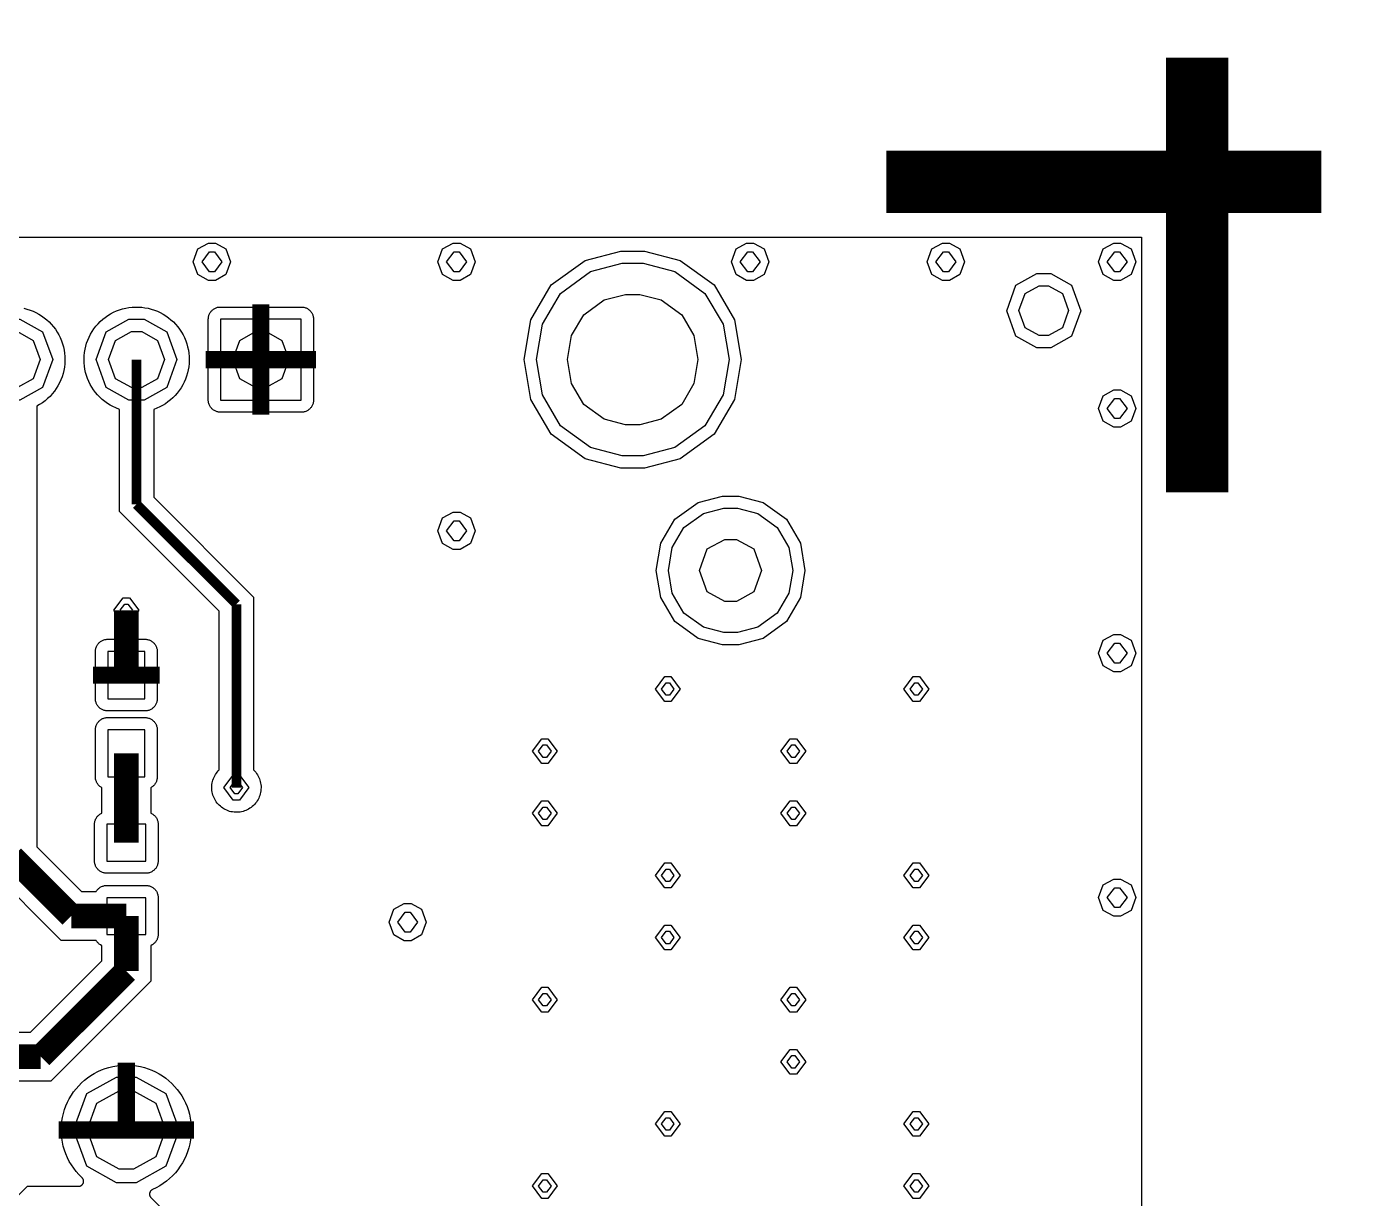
# Model space of a CAD drawing. Extents: x -0.15 to 4.85, y -1.33 to 3.4.
# Drawn here: x 3.788 to 4.855, y 1.923 to 2.867 of the extents above; entities that cross this region are included whole.
import ezdxf

# ---------------------------------------------------------------- set-up
doc = ezdxf.new("R2010")
doc.units = 0
doc.layers.get('0').update_dxf_attribs({"linetype": 'CONTINUOUS'})

msp = doc.modelspace()

# ---------------------------------------------------------------- linework, layer by layer
at = {"color": 0}
for points, const_width in [([(4.72972, 2.84151), (4.72972, 2.49151)], 0.05), ([(4.82971, 2.74151), (4.47972, 2.74151)], 0.05), ([(3.97636, 2.55407), (3.97636, 2.5984), (3.97636, 2.64278)], 0.013779), ([(3.93203, 2.5984), (3.97636, 2.5984), (4.02074, 2.5984)], 0.013779), ([(3.87636, 2.48192), (3.87636, 2.5984)], 0.007874), ([(3.95672, 2.40157), (3.87636, 2.48192)], 0.007874), ([(3.86813, 2.34449), (3.86813, 2.39663)], 0.019685), ([(3.95672, 2.25394), (3.95672, 2.40157)], 0.007874), ([(3.84126, 2.34449), (3.86813, 2.34449), (3.89497, 2.34449)], 0.013779), ([(3.86813, 2.20967), (3.86813, 2.2815)], 0.019685), ([(3.77637, 2.19801), (3.82379, 2.15058)], 0.019685), ([(3.82379, 2.15058), (3.86813, 2.15058)], 0.019685), ([(3.86813, 2.15058), (3.86813, 2.10632)], 0.019685), ([(3.86813, 2.10632), (3.79922, 2.03742)], 0.019685), ([(3.79922, 2.03742), (3.52031, 2.03742)], 0.019685), ([(3.86813, 1.97833), (3.86813, 2.03269)], 0.013779), ([(3.81376, 1.97833), (3.86813, 1.97833), (3.92249, 1.97833)], 0.013779)]:
    msp.add_lwpolyline(points, dxfattribs=dict(at, const_width=const_width))
for points in [[(1.81903, 2.69688), (4.68501, 2.69688), (4.68501, 0.019677), (0.019705, 0.019677)], [(3.78565, 2.63974), (3.78815, 2.63908), (3.79065, 2.63828), (3.79308, 2.63735), (3.79542, 2.63626), (3.79769, 2.63501), (3.79993, 2.63367), (3.80204, 2.63214), (3.80404, 2.63051), (3.80594, 2.62872), (3.80774, 2.62687), (3.80942, 2.62487), (3.81099, 2.62281), (3.81246, 2.62064), (3.81371, 2.61836), (3.8149, 2.61608), (3.81588, 2.61364), (3.81674, 2.61121), (3.81744, 2.60871), (3.81799, 2.60615), (3.81843, 2.60361), (3.81864, 2.601), (3.81875, 2.5984), (3.81858, 2.59499), (3.81826, 2.59232), (3.81783, 2.58972), (3.81718, 2.58711), (3.81642, 2.58457), (3.81544, 2.58212), (3.81436, 2.57968), (3.81311, 2.57735), (3.81169, 2.57507), (3.81018, 2.5729), (3.8085, 2.57083), (3.80671, 2.56883), (3.80475, 2.56699), (3.80275, 2.56531), (3.80057, 2.56368), (3.79835, 2.56221), (3.79607, 2.5609), (3.79607, 2.20619), (3.83199, 2.17028), (3.84382, 2.17028), (3.84419, 2.17083), (3.84451, 2.17132), (3.8449, 2.17181), (3.84533, 2.17224), (3.84576, 2.17267), (3.84621, 2.17306), (3.84669, 2.17343), (3.84718, 2.17375), (3.84772, 2.17403), (3.84826, 2.17431), (3.84881, 2.17451), (3.8494, 2.17474), (3.84994, 2.17489), (3.85054, 2.17506), (3.85114, 2.17511), (3.85174, 2.17517), (3.85239, 2.17522), (3.88386, 2.17522), (3.88483, 2.17517), (3.88543, 2.17506), (3.88603, 2.17494), (3.88663, 2.17485), (3.88717, 2.17462), (3.88776, 2.1744), (3.88831, 2.17414), (3.88885, 2.17386), (3.88933, 2.17354), (3.88982, 2.17321), (3.89031, 2.17283), (3.89075, 2.1724), (3.89118, 2.17197), (3.89156, 2.17153), (3.89194, 2.17104), (3.89226, 2.1705), (3.89254, 2.17001), (3.89281, 2.16947), (3.89303, 2.16887), (3.89324, 2.16833), (3.8934, 2.16774), (3.89357, 2.16714), (3.89363, 2.16654), (3.89368, 2.16594), (3.89372, 2.16535), (3.89372, 2.13583), (3.89368, 2.13518), (3.89363, 2.13458), (3.89351, 2.13399), (3.8934, 2.13339), (3.89324, 2.13285), (3.89303, 2.13225), (3.89281, 2.13171), (3.89254, 2.13117), (3.89221, 2.13062), (3.89189, 2.13014), (3.89156, 2.12965), (3.89113, 2.12921), (3.89075, 2.12878), (3.89025, 2.12835), (3.88982, 2.12797), (3.88933, 2.12764), (3.88879, 2.12732), (3.88782, 2.12672), (3.88782, 2.09813), (3.80736, 2.01772), (3.73433, 2.01772)], [(3.51781, 2.05711), (3.79108, 2.05711), (3.84843, 2.11446), (3.84843, 2.12672), (3.8474, 2.12732), (3.84685, 2.12769), (3.84631, 2.12807), (3.84582, 2.12846), (3.84539, 2.12889), (3.84496, 2.12938), (3.84451, 2.12986), (3.84414, 2.13035), (3.84382, 2.1309), (3.81565, 2.1309), (3.75668, 2.18988)], [(3.75907, 1.90357), (3.78858, 1.93308), (3.82971, 1.93308), (3.82999, 1.93308), (3.83019, 1.93308), (3.83047, 1.93314), (3.83068, 1.93319), (3.83096, 1.93325), (3.83118, 1.93336), (3.83139, 1.93347), (3.83167, 1.93357), (3.83187, 1.93368), (3.83204, 1.93385), (3.83226, 1.93401), (3.83247, 1.93417), (3.83264, 1.93433), (3.83281, 1.93456), (3.83296, 1.93472), (3.83307, 1.93493), (3.83324, 1.93515), (3.83335, 1.93536), (3.83346, 1.93564), (3.83351, 1.93586), (3.83356, 1.93613), (3.83361, 1.93635), (3.83367, 1.93661), (3.83372, 1.93683), (3.83372, 1.9371), (3.83372, 1.93737), (3.83367, 1.9376), (3.83361, 1.93786), (3.83356, 1.93808), (3.83351, 1.93835), (3.8334, 1.93857), (3.83335, 1.93878), (3.83318, 1.93906), (3.83307, 1.93928), (3.83292, 1.93943), (3.83281, 1.93965), (3.83258, 1.93988), (3.83242, 1.94003), (3.82999, 1.94247), (3.82781, 1.94497), (3.82581, 1.94757), (3.8239, 1.95029), (3.82222, 1.95311), (3.82076, 1.95604), (3.81946, 1.95907), (3.81832, 1.96217), (3.81739, 1.96532), (3.81669, 1.96851), (3.81619, 1.97176), (3.81588, 1.97508), (3.81576, 1.97833), (3.81593, 1.98218), (3.81625, 1.98539), (3.81674, 1.98854), (3.8175, 1.99168), (3.81843, 1.99478), (3.81951, 1.99776), (3.82081, 2.00074), (3.82222, 2.00357), (3.8239, 2.00633), (3.82569, 2.00899), (3.82765, 2.01154), (3.82976, 2.01399), (3.83199, 2.01626), (3.83443, 2.01843), (3.83693, 2.02037), (3.83958, 2.02222), (3.84229, 2.0239), (3.84517, 2.02537), (3.8481, 2.02674), (3.85108, 2.02788), (3.85413, 2.02879), (3.85726, 2.02956), (3.86042, 2.03015), (3.86361, 2.03053), (3.86682, 2.03069), (3.87001, 2.03064), (3.87322, 2.03042), (3.87642, 2.03004), (3.87957, 2.02944), (3.88271, 2.02863), (3.88575, 2.02765), (3.88874, 2.02646), (3.89167, 2.0251), (3.89449, 2.02358), (3.89719, 2.0219), (3.89981, 2.02), (3.90231, 2.018), (3.90469, 2.01582), (3.90692, 2.01349), (3.90897, 2.01106), (3.91093, 2.0085), (3.91267, 2.00579), (3.91429, 2.00301), (3.91569, 2.00014), (3.91694, 1.99717), (3.91803, 1.99418), (3.9189, 1.99108), (3.91956, 1.98794), (3.92004, 1.98474), (3.92036, 1.98154), (3.92047, 1.97833), (3.92026, 1.97367), (3.91987, 1.97042), (3.91922, 1.96721), (3.91847, 1.96401), (3.91743, 1.96086), (3.91625, 1.95778), (3.91489, 1.95479), (3.91332, 1.95192), (3.91153, 1.94915), (3.90963, 1.94643), (3.90757, 1.94389), (3.90528, 1.9415), (3.9029, 1.93922), (3.9004, 1.9371), (3.89775, 1.93521), (3.89497, 1.93342), (3.89204, 1.93179), (3.88917, 1.93043), (3.88879, 1.93021), (3.88857, 1.9301), (3.88836, 1.92994), (3.88819, 1.92978), (3.88797, 1.92961), (3.88782, 1.92946), (3.88765, 1.92929), (3.88749, 1.92907), (3.88737, 1.92886), (3.88728, 1.92869), (3.88717, 1.92842), (3.88706, 1.92821), (3.88694, 1.92799), (3.88689, 1.92778), (3.88683, 1.9275), (3.88678, 1.92728), (3.88678, 1.92701), (3.88674, 1.92679), (3.88674, 1.92653), (3.88678, 1.92631), (3.88678, 1.92604), (3.88683, 1.92582), (3.88694, 1.92554), (3.887, 1.92533), (3.88711, 1.92511), (3.88722, 1.92489), (3.88733, 1.92468), (3.88743, 1.92446), (3.8876, 1.92425), (3.88776, 1.92408), (3.88792, 1.92392), (3.97224, 1.83956)]]:
    msp.add_lwpolyline(points, dxfattribs=at)
for points in [[(3.93703, 2.69215), (3.93979, 2.69215), (3.94825, 2.68749), (3.952, 2.67718), (3.94825, 2.66686), (3.93979, 2.66215), (3.93703, 2.66215), (3.93421, 2.66215), (3.92574, 2.66686), (3.922, 2.67718), (3.92574, 2.68749), (3.93421, 2.69215), (3.93703, 2.69215)], [(4.13386, 2.69215), (4.13663, 2.69215), (4.14508, 2.68749), (4.14883, 2.67718), (4.14508, 2.66686), (4.13663, 2.66215), (4.13386, 2.66215), (4.13103, 2.66215), (4.12257, 2.66686), (4.11882, 2.67718), (4.12257, 2.68749), (4.13103, 2.69215), (4.13386, 2.69215)], [(4.37007, 2.69215), (4.37285, 2.69215), (4.38131, 2.68749), (4.38504, 2.67718), (4.38131, 2.66686), (4.37285, 2.66215), (4.37007, 2.66215), (4.36725, 2.66215), (4.35879, 2.66686), (4.35504, 2.67718), (4.35879, 2.68749), (4.36725, 2.69215), (4.37007, 2.69215)], [(4.52757, 2.69215), (4.53033, 2.69215), (4.53881, 2.68749), (4.54254, 2.67718), (4.53881, 2.66686), (4.53033, 2.66215), (4.52757, 2.66215), (4.52475, 2.66215), (4.51629, 2.66686), (4.51254, 2.67718), (4.51629, 2.68749), (4.52475, 2.69215), (4.52757, 2.69215)], [(4.66538, 2.69215), (4.66814, 2.69215), (4.67661, 2.68749), (4.68035, 2.67718), (4.67661, 2.66686), (4.66814, 2.66215), (4.66538, 2.66215), (4.66256, 2.66215), (4.6541, 2.66686), (4.65035, 2.67718), (4.6541, 2.68749), (4.66256, 2.69215), (4.66538, 2.69215)], [(4.27557, 2.68581), (4.28511, 2.68581), (4.31376, 2.67832), (4.34104, 2.65851), (4.35743, 2.63051), (4.36292, 2.59846), (4.35743, 2.56639), (4.34104, 2.53839), (4.31376, 2.5186), (4.28511, 2.51106), (4.27557, 2.51106), (4.26596, 2.51106), (4.23732, 2.5186), (4.21003, 2.53839), (4.19369, 2.56639), (4.18822, 2.59846), (4.19369, 2.63051), (4.21003, 2.65851), (4.23732, 2.67832), (4.26596, 2.68581), (4.27557, 2.68581)], [(4.27557, 2.67593), (4.28403, 2.67593), (4.30947, 2.66931), (4.33367, 2.65174), (4.34821, 2.62693), (4.35304, 2.59846), (4.34821, 2.56997), (4.33367, 2.54518), (4.30947, 2.5276), (4.28403, 2.52093), (4.27557, 2.52093), (4.26704, 2.52093), (4.24165, 2.5276), (4.21746, 2.54518), (4.20292, 2.56997), (4.1981, 2.59846), (4.20292, 2.62693), (4.21746, 2.65174), (4.24165, 2.66931), (4.26704, 2.67593), (4.27557, 2.67593)], [(4.60629, 2.66763), (4.61187, 2.66763), (4.62865, 2.65835), (4.63614, 2.63779), (4.62865, 2.61728), (4.61187, 2.60794), (4.60629, 2.60794), (4.60065, 2.60794), (4.58389, 2.61728), (4.57646, 2.63779), (4.58389, 2.65835), (4.60065, 2.66763), (4.60629, 2.66763)], [(4.60629, 2.65781), (4.61004, 2.65781), (4.62126, 2.65157), (4.62632, 2.63785), (4.62126, 2.62411), (4.61004, 2.61782), (4.60629, 2.61782), (4.6025, 2.61782), (4.59126, 2.62411), (4.58628, 2.63785), (4.59126, 2.65157), (4.6025, 2.65781), (4.60629, 2.65781)], [(3.83406, 2.5984), (3.83415, 2.60154), (3.83443, 2.60415), (3.83486, 2.60669), (3.8354, 2.60919), (3.83617, 2.61169), (3.83703, 2.61412), (3.83813, 2.61651), (3.83926, 2.61885), (3.84061, 2.62107), (3.84208, 2.62325), (3.84365, 2.62531), (3.84533, 2.62726), (3.84718, 2.62911), (3.84914, 2.63085), (3.85114, 2.63242), (3.85331, 2.63393), (3.85549, 2.63529), (3.85782, 2.63649), (3.86014, 2.63757), (3.86258, 2.63849), (3.86508, 2.63925), (3.86764, 2.63985), (3.87018, 2.64033), (3.87274, 2.64061), (3.87533, 2.64076), (3.87794, 2.64076), (3.88054, 2.64056), (3.8831, 2.64022), (3.88564, 2.63974), (3.88819, 2.63908), (3.89064, 2.63828), (3.89308, 2.63735), (3.89542, 2.63626), (3.89769, 2.63501), (3.89992, 2.63367), (3.90203, 2.63214), (3.90404, 2.63051), (3.90593, 2.62872), (3.90778, 2.62687), (3.90946, 2.62487), (3.91099, 2.62281), (3.91244, 2.62064), (3.91375, 2.61836), (3.91489, 2.61608), (3.91586, 2.61364), (3.91674, 2.61121), (3.91743, 2.60871), (3.91803, 2.60615), (3.91842, 2.60361), (3.91862, 2.601), (3.91874, 2.5984), (3.91862, 2.59531), (3.91836, 2.59271), (3.91793, 2.59015), (3.91733, 2.58765), (3.91657, 2.58517), (3.91569, 2.58272), (3.91467, 2.58033), (3.91347, 2.578), (3.91218, 2.57578), (3.91071, 2.57361), (3.90914, 2.57154), (3.9074, 2.56958), (3.90556, 2.56775), (3.90365, 2.56601), (3.9016, 2.56443), (3.89949, 2.56292), (3.89725, 2.56156), (3.89497, 2.56036), (3.89258, 2.55928), (3.89015, 2.55836), (3.89015, 2.48761), (3.9705, 2.40726), (3.9705, 2.26821), (3.97142, 2.26729), (3.97218, 2.26632), (3.97294, 2.26539), (3.97358, 2.26436), (3.97418, 2.26328), (3.97472, 2.26219), (3.97522, 2.26111), (3.9756, 2.25992), (3.97592, 2.25878), (3.97619, 2.25758), (3.97642, 2.25639), (3.97651, 2.25514), (3.97651, 2.25394), (3.97646, 2.25247), (3.97636, 2.25128), (3.97614, 2.2501), (3.97588, 2.2489), (3.97554, 2.24771), (3.97511, 2.24657), (3.97463, 2.24543), (3.97408, 2.24433), (3.97349, 2.24331), (3.97278, 2.24233), (3.97201, 2.24136), (3.97125, 2.24043), (3.97039, 2.23957), (3.96947, 2.23875), (3.96854, 2.23799), (3.96751, 2.23729), (3.96649, 2.23669), (3.9654, 2.2361), (3.96431, 2.23561), (3.96317, 2.23517), (3.96199, 2.23479), (3.96079, 2.23451), (3.9596, 2.23431), (3.9584, 2.23414), (3.95721, 2.23408), (3.95596, 2.23408), (3.95476, 2.23419), (3.95351, 2.23436), (3.95232, 2.23457), (3.95118, 2.23485), (3.94999, 2.23522), (3.94885, 2.23571), (3.94776, 2.23621), (3.94668, 2.23681), (3.94565, 2.23744), (3.94467, 2.23815), (3.94375, 2.23892), (3.94283, 2.23972), (3.94196, 2.2406), (3.94119, 2.24151), (3.94044, 2.2425), (3.93979, 2.24353), (3.93919, 2.24456), (3.93865, 2.24569), (3.93817, 2.24678), (3.93778, 2.24792), (3.93746, 2.24911), (3.93718, 2.25031), (3.93697, 2.2515), (3.93686, 2.25269), (3.93686, 2.25394), (3.93692, 2.25531), (3.93703, 2.25649), (3.93718, 2.25768), (3.93746, 2.25888), (3.93778, 2.26001), (3.93822, 2.26121), (3.93871, 2.26229), (3.93925, 2.26339), (3.93985, 2.26447), (3.94056, 2.26544), (3.94125, 2.26642), (3.94207, 2.26735), (3.94289, 2.26821), (3.94289, 2.39588), (3.86258, 2.47617), (3.86258, 2.55836), (3.85971, 2.5595), (3.85732, 2.56058), (3.85504, 2.56183), (3.85288, 2.56319), (3.85076, 2.56471), (3.84869, 2.56633), (3.84681, 2.56813), (3.84501, 2.56997), (3.84333, 2.57197), (3.84175, 2.57404), (3.84035, 2.57621), (3.83904, 2.57849), (3.8379, 2.58076), (3.83688, 2.58321), (3.836, 2.58565), (3.83529, 2.58814), (3.83475, 2.59069), (3.83432, 2.59325), (3.8341, 2.59585), (3.83406, 2.5984)], [(3.93404, 2.63094), (3.9341, 2.63187), (3.93415, 2.63247), (3.93425, 2.63307), (3.93442, 2.63367), (3.93458, 2.63426), (3.93479, 2.63481), (3.93507, 2.63535), (3.93535, 2.63589), (3.93567, 2.63638), (3.93604, 2.63686), (3.93643, 2.63735), (3.93681, 2.63779), (3.93724, 2.63822), (3.93772, 2.6386), (3.93822, 2.63899), (3.93871, 2.63931), (3.93925, 2.63962), (3.93979, 2.6399), (3.94033, 2.64013), (3.94093, 2.64033), (3.94147, 2.6405), (3.94207, 2.64061), (3.94267, 2.64072), (3.94326, 2.64076), (3.94386, 2.64076), (4.00886, 2.64076), (4.00983, 2.64072), (4.01043, 2.64067), (4.01103, 2.64056), (4.01163, 2.64039), (4.01222, 2.64017), (4.01276, 2.63996), (4.01331, 2.63974), (4.01385, 2.63942), (4.01433, 2.63908), (4.01482, 2.63876), (4.01531, 2.63839), (4.01575, 2.63794), (4.01618, 2.63751), (4.01656, 2.63708), (4.01694, 2.6366), (4.01726, 2.63611), (4.01758, 2.63556), (4.01786, 2.63501), (4.01808, 2.63447), (4.01829, 2.63388), (4.01846, 2.63333), (4.01857, 2.63274), (4.01868, 2.63214), (4.01872, 2.63154), (4.01872, 2.63094), (4.01872, 2.5659), (4.01868, 2.56497), (4.01863, 2.56437), (4.01851, 2.56378), (4.01835, 2.56319), (4.01812, 2.5626), (4.01792, 2.56204), (4.01769, 2.5615), (4.01738, 2.56096), (4.01704, 2.56047), (4.01672, 2.55999), (4.01635, 2.5595), (4.0159, 2.55907), (4.01547, 2.55862), (4.01504, 2.55825), (4.01456, 2.55788), (4.01407, 2.55754), (4.01351, 2.55722), (4.01297, 2.55694), (4.01243, 2.55674), (4.01183, 2.55651), (4.01129, 2.55635), (4.01069, 2.55625), (4.0101, 2.55614), (4.0095, 2.55608), (4.00886, 2.55608), (3.94386, 2.55608), (3.94293, 2.55614), (3.94233, 2.55619), (3.94174, 2.55629), (3.94115, 2.55646), (3.94056, 2.55668), (3.94, 2.55689), (3.93946, 2.55711), (3.93892, 2.55743), (3.93837, 2.55771), (3.93789, 2.55808), (3.93746, 2.55847), (3.93703, 2.55885), (3.93658, 2.55933), (3.93621, 2.55976), (3.93583, 2.56026), (3.9355, 2.56075), (3.93518, 2.56129), (3.9349, 2.56183), (3.93469, 2.56237), (3.93447, 2.56297), (3.93431, 2.56351), (3.93421, 2.56411), (3.9341, 2.56471), (3.93404, 2.56531), (3.93404, 2.5659), (3.93404, 2.63094)], [(3.77637, 2.63094), (3.78246, 2.63094), (3.80074, 2.62081), (3.80888, 2.59846), (3.80074, 2.5761), (3.78246, 2.5659), (3.77637, 2.5659), (3.77025, 2.5659), (3.75196, 2.5761), (3.74382, 2.59846), (3.75196, 2.62081), (3.77025, 2.63094), (3.77637, 2.63094)], [(3.87636, 2.63094), (3.88244, 2.63094), (3.90072, 2.62081), (3.90886, 2.59846), (3.90072, 2.5761), (3.88244, 2.5659), (3.87636, 2.5659), (3.87024, 2.5659), (3.85196, 2.5761), (3.84382, 2.59846), (3.85196, 2.62081), (3.87024, 2.63094), (3.87636, 2.63094)], [(4.00886, 2.63094), (3.94386, 2.63094), (3.94386, 2.5659), (4.00886, 2.5659), (4.00886, 2.63094)], [(4.66538, 2.57404), (4.66814, 2.57404), (4.67661, 2.56937), (4.68035, 2.55907), (4.67661, 2.54875), (4.66814, 2.54404), (4.66538, 2.54404), (4.66256, 2.54404), (4.6541, 2.54875), (4.65035, 2.55907), (4.6541, 2.56937), (4.66256, 2.57404), (4.66538, 2.57404)], [(4.35435, 2.48864), (4.36085, 2.48864), (4.38049, 2.48354), (4.39921, 2.46999), (4.41044, 2.45078), (4.41418, 2.42881), (4.41044, 2.40683), (4.39921, 2.38762), (4.38049, 2.37406), (4.36085, 2.3689), (4.35435, 2.3689), (4.34778, 2.3689), (4.32814, 2.37406), (4.30942, 2.38762), (4.29819, 2.40683), (4.29444, 2.42881), (4.29819, 2.45078), (4.30942, 2.46999), (4.32814, 2.48354), (4.34778, 2.48864), (4.35435, 2.48864)], [(4.13386, 2.47562), (4.13663, 2.47562), (4.14508, 2.47096), (4.14883, 2.46065), (4.14508, 2.45035), (4.13663, 2.44563), (4.13386, 2.44563), (4.13103, 2.44563), (4.12257, 2.45035), (4.11882, 2.46065), (4.12257, 2.47096), (4.13103, 2.47562), (4.13386, 2.47562)], [(4.35435, 2.47876), (4.35976, 2.47876), (4.37621, 2.47449), (4.39183, 2.46319), (4.40122, 2.44714), (4.40431, 2.42881), (4.40122, 2.41046), (4.39183, 2.3944), (4.37621, 2.38313), (4.35976, 2.37878), (4.35435, 2.37878), (4.34886, 2.37878), (4.33242, 2.38313), (4.31679, 2.3944), (4.30742, 2.41046), (4.30432, 2.42881), (4.30742, 2.44714), (4.31679, 2.46319), (4.33242, 2.47449), (4.34886, 2.47876), (4.35435, 2.47876)], [(3.86813, 2.40667), (3.87061, 2.40667), (3.8781, 2.39668), (3.87061, 2.38665), (3.86813, 2.38665), (3.86557, 2.38665), (3.85808, 2.39668), (3.86557, 2.40667), (3.86813, 2.40667)], [(3.84328, 2.36349), (3.84333, 2.36446), (3.84337, 2.36506), (3.84349, 2.36565), (3.84365, 2.36625), (3.84382, 2.36679), (3.84403, 2.36739), (3.84431, 2.36793), (3.84457, 2.36847), (3.8449, 2.36896), (3.84528, 2.36944), (3.84567, 2.36993), (3.84604, 2.37038), (3.84647, 2.37081), (3.84696, 2.37118), (3.84744, 2.37157), (3.84794, 2.37189), (3.84849, 2.37217), (3.84903, 2.37243), (3.84957, 2.37271), (3.85011, 2.37286), (3.85071, 2.37303), (3.85131, 2.37319), (3.8519, 2.37325), (3.8525, 2.37331), (3.8531, 2.37336), (3.8831, 2.37336), (3.88407, 2.37331), (3.88467, 2.37319), (3.88526, 2.37308), (3.88586, 2.37297), (3.8864, 2.37276), (3.887, 2.37254), (3.88754, 2.37226), (3.88808, 2.372), (3.88857, 2.37167), (3.88907, 2.37135), (3.88956, 2.37097), (3.88999, 2.37053), (3.89042, 2.3701), (3.89081, 2.36967), (3.89118, 2.36918), (3.8915, 2.36864), (3.89178, 2.36815), (3.89204, 2.3676), (3.89232, 2.36701), (3.89249, 2.36646), (3.89264, 2.36586), (3.89281, 2.36528), (3.89286, 2.36468), (3.89297, 2.36408), (3.89297, 2.36349), (3.89297, 2.3255), (3.89292, 2.32453), (3.89286, 2.32393), (3.89269, 2.32333), (3.89258, 2.32274), (3.89238, 2.32219), (3.89215, 2.3216), (3.89189, 2.32106), (3.89161, 2.32051), (3.89129, 2.32003), (3.89096, 2.31954), (3.89058, 2.31904), (3.89015, 2.31861), (3.88971, 2.31818), (3.88928, 2.31781), (3.88879, 2.31742), (3.88831, 2.3171), (3.88776, 2.31682), (3.88722, 2.31656), (3.88668, 2.31628), (3.88608, 2.31611), (3.88549, 2.31596), (3.88494, 2.31579), (3.88435, 2.31574), (3.88369, 2.31568), (3.8831, 2.31563), (3.8531, 2.31563), (3.85217, 2.31568), (3.85151, 2.31579), (3.85097, 2.3159), (3.85037, 2.31601), (3.84978, 2.31622), (3.84924, 2.31644), (3.84869, 2.31671), (3.84815, 2.31699), (3.84761, 2.31731), (3.84713, 2.31764), (3.84669, 2.31801), (3.84625, 2.31844), (3.84582, 2.31889), (3.84544, 2.31932), (3.84507, 2.31981), (3.84474, 2.32035), (3.84442, 2.32083), (3.84414, 2.32138), (3.84393, 2.32197), (3.84371, 2.32251), (3.84354, 2.32311), (3.84343, 2.32371), (3.84333, 2.32431), (3.84328, 2.3249), (3.84328, 2.3255), (3.84328, 2.36349)], [(4.66538, 2.37721), (4.66814, 2.37721), (4.67661, 2.37254), (4.68035, 2.36224), (4.67661, 2.35193), (4.66814, 2.34721), (4.66538, 2.34721), (4.66256, 2.34721), (4.6541, 2.35193), (4.65035, 2.36224), (4.6541, 2.37254), (4.66256, 2.37721), (4.66538, 2.37721)], [(3.8531, 2.36349), (3.8531, 2.3255), (3.8831, 2.3255), (3.8831, 2.36349), (3.8531, 2.36349)], [(4.30378, 2.34325), (4.30628, 2.34325), (4.31376, 2.33326), (4.30628, 2.32328), (4.30378, 2.32328), (4.30128, 2.32328), (4.29379, 2.33326), (4.30128, 2.34325), (4.30378, 2.34325)], [(4.50381, 2.34325), (4.50631, 2.34325), (4.51379, 2.33326), (4.50631, 2.32328), (4.50381, 2.32328), (4.50126, 2.32328), (4.49378, 2.33326), (4.50126, 2.34325), (4.50381, 2.34325)], [(3.84328, 2.30049), (3.84333, 2.30147), (3.84337, 2.30207), (3.84349, 2.30267), (3.84365, 2.30321), (3.84382, 2.30381), (3.84403, 2.30435), (3.84431, 2.30494), (3.84457, 2.30543), (3.8449, 2.30597), (3.84528, 2.30646), (3.84567, 2.30694), (3.84604, 2.30739), (3.84647, 2.30776), (3.84696, 2.30819), (3.84744, 2.30853), (3.84794, 2.30885), (3.84849, 2.30917), (3.84903, 2.30944), (3.84957, 2.30967), (3.85011, 2.30988), (3.85071, 2.31004), (3.85131, 2.31015), (3.8519, 2.31026), (3.8525, 2.31031), (3.8531, 2.31031), (3.8831, 2.31031), (3.88407, 2.31031), (3.88467, 2.31021), (3.88526, 2.3101), (3.88586, 2.30993), (3.8864, 2.30976), (3.887, 2.30956), (3.88754, 2.30928), (3.88808, 2.30901), (3.88857, 2.30868), (3.88907, 2.30831), (3.88956, 2.30793), (3.88999, 2.30754), (3.89042, 2.30711), (3.89081, 2.30662), (3.89118, 2.30614), (3.8915, 2.30565), (3.89178, 2.30515), (3.89204, 2.30461), (3.89232, 2.30401), (3.89249, 2.30347), (3.89264, 2.30288), (3.89281, 2.30228), (3.89286, 2.30168), (3.89297, 2.30108), (3.89297, 2.30049), (3.89297, 2.26251), (3.89292, 2.26181), (3.89286, 2.26121), (3.89275, 2.26056), (3.89264, 2.25996), (3.89249, 2.25938), (3.89226, 2.25882), (3.89199, 2.25822), (3.89172, 2.25768), (3.89139, 2.25714), (3.89101, 2.25665), (3.89064, 2.25617), (3.89025, 2.25568), (3.88982, 2.25525), (3.88933, 2.25486), (3.88885, 2.25449), (3.88831, 2.25417), (3.88782, 2.25383), (3.88782, 2.23349), (3.88879, 2.23294), (3.88933, 2.23262), (3.88982, 2.23224), (3.89031, 2.23186), (3.89075, 2.23149), (3.89118, 2.23104), (3.89156, 2.23056), (3.89189, 2.23007), (3.89226, 2.22958), (3.89254, 2.22904), (3.89281, 2.2285), (3.89303, 2.22796), (3.89324, 2.22736), (3.8934, 2.22682), (3.89351, 2.22622), (3.89363, 2.22562), (3.89368, 2.22503), (3.89372, 2.22443), (3.89372, 2.19486), (3.89368, 2.19394), (3.89357, 2.19335), (3.89346, 2.19275), (3.89329, 2.19215), (3.89312, 2.19156), (3.89292, 2.19101), (3.89264, 2.19047), (3.89238, 2.18993), (3.89204, 2.18943), (3.89172, 2.18889), (3.89135, 2.18846), (3.8909, 2.18803), (3.89047, 2.1876), (3.89004, 2.18721), (3.88956, 2.18683), (3.88901, 2.1865), (3.88851, 2.18618), (3.88797, 2.1859), (3.88737, 2.18569), (3.88683, 2.18547), (3.88624, 2.18531), (3.88564, 2.18521), (3.88504, 2.1851), (3.88444, 2.18504), (3.88386, 2.18504), (3.85239, 2.18504), (3.85142, 2.1851), (3.85082, 2.18515), (3.85022, 2.18526), (3.84963, 2.18542), (3.84903, 2.18558), (3.84849, 2.18586), (3.84794, 2.18607), (3.8474, 2.1864), (3.8469, 2.18667), (3.84642, 2.18704), (3.84593, 2.18743), (3.8455, 2.18781), (3.84507, 2.18824), (3.84468, 2.18874), (3.84431, 2.18922), (3.84397, 2.18971), (3.84365, 2.19025), (3.84337, 2.19079), (3.84317, 2.19133), (3.84294, 2.19193), (3.84278, 2.19247), (3.84268, 2.19307), (3.84257, 2.19367), (3.84251, 2.19426), (3.84251, 2.19486), (3.84251, 2.22443), (3.84251, 2.22503), (3.84257, 2.22562), (3.84268, 2.22622), (3.84283, 2.22682), (3.843, 2.22742), (3.84317, 2.22796), (3.84343, 2.22856), (3.84371, 2.2291), (3.84397, 2.22958), (3.84431, 2.23013), (3.84468, 2.23061), (3.84507, 2.23104), (3.8455, 2.23149), (3.84593, 2.23186), (3.84642, 2.23224), (3.8469, 2.23262), (3.8474, 2.23294), (3.84843, 2.23349), (3.84843, 2.25383), (3.84783, 2.25417), (3.84735, 2.25454), (3.84685, 2.25492), (3.84636, 2.25531), (3.84593, 2.25574), (3.84556, 2.25622), (3.84517, 2.25671), (3.84479, 2.25719), (3.84447, 2.25774), (3.84419, 2.25828), (3.84397, 2.25888), (3.84376, 2.25942), (3.84354, 2.26001), (3.84343, 2.26067), (3.84333, 2.26126), (3.84328, 2.26186), (3.84328, 2.26251), (3.84328, 2.30049)], [(3.8531, 2.30049), (3.8531, 2.26251), (3.8831, 2.26251), (3.8831, 2.30049), (3.8531, 2.30049)], [(4.20488, 2.29328), (4.20736, 2.29328), (4.21486, 2.28329), (4.20736, 2.27326), (4.20488, 2.27326), (4.20232, 2.27326), (4.19483, 2.28329), (4.20232, 2.29328), (4.20488, 2.29328)], [(4.40485, 2.29328), (4.40735, 2.29328), (4.41483, 2.28329), (4.40735, 2.27326), (4.40485, 2.27326), (4.40231, 2.27326), (4.39482, 2.28329), (4.40231, 2.29328), (4.40485, 2.29328)], [(3.95672, 2.26393), (3.95915, 2.26393), (3.96664, 2.25394), (3.95915, 2.24396), (3.95672, 2.24396), (3.95417, 2.24396), (3.94668, 2.25394), (3.95417, 2.26393), (3.95672, 2.26393)], [(4.20488, 2.24325), (4.20736, 2.24325), (4.21486, 2.23328), (4.20736, 2.22329), (4.20488, 2.22329), (4.20232, 2.22329), (4.19483, 2.23328), (4.20232, 2.24325), (4.20488, 2.24325)], [(4.40485, 2.24325), (4.40735, 2.24325), (4.41483, 2.23328), (4.40735, 2.22329), (4.40485, 2.22329), (4.40231, 2.22329), (4.39482, 2.23328), (4.40231, 2.24325), (4.40485, 2.24325)], [(3.88386, 2.19486), (3.88386, 2.22443), (3.85239, 2.22443), (3.85239, 2.19486), (3.88386, 2.19486)], [(4.30378, 2.19329), (4.30628, 2.19329), (4.31376, 2.18331), (4.30628, 2.17326), (4.30378, 2.17326), (4.30128, 2.17326), (4.29379, 2.18331), (4.30128, 2.19329), (4.30378, 2.19329)], [(4.50381, 2.19329), (4.50631, 2.19329), (4.51379, 2.18331), (4.50631, 2.17326), (4.50381, 2.17326), (4.50126, 2.17326), (4.49378, 2.18331), (4.50126, 2.19329), (4.50381, 2.19329)], [(4.66538, 2.18038), (4.66814, 2.18038), (4.67661, 2.17571), (4.68035, 2.1654), (4.67661, 2.1551), (4.66814, 2.15037), (4.66538, 2.15037), (4.66256, 2.15037), (4.6541, 2.1551), (4.65035, 2.1654), (4.6541, 2.17571), (4.66256, 2.18038), (4.66538, 2.18038)], [(3.88386, 2.13583), (3.88386, 2.16535), (3.85239, 2.16535), (3.85239, 2.13583), (3.88386, 2.13583)], [(4.09447, 2.16068), (4.09724, 2.16068), (4.10569, 2.15601), (4.10944, 2.14571), (4.10569, 2.1354), (4.09724, 2.13068), (4.09447, 2.13068), (4.09164, 2.13068), (4.08324, 2.1354), (4.07949, 2.14571), (4.08324, 2.15601), (4.09164, 2.16068), (4.09447, 2.16068)], [(4.30378, 2.14326), (4.30628, 2.14326), (4.31376, 2.13328), (4.30628, 2.12325), (4.30378, 2.12325), (4.30128, 2.12325), (4.29379, 2.13328), (4.30128, 2.14326), (4.30378, 2.14326)], [(4.50381, 2.14326), (4.50631, 2.14326), (4.51379, 2.13328), (4.50631, 2.12325), (4.50381, 2.12325), (4.50126, 2.12325), (4.49378, 2.13328), (4.50126, 2.14326), (4.50381, 2.14326)], [(4.20488, 2.09325), (4.20736, 2.09325), (4.21486, 2.08326), (4.20736, 2.07328), (4.20488, 2.07328), (4.20232, 2.07328), (4.19483, 2.08326), (4.20232, 2.09325), (4.20488, 2.09325)], [(4.40485, 2.09325), (4.40735, 2.09325), (4.41483, 2.08326), (4.40735, 2.07328), (4.40485, 2.07328), (4.40231, 2.07328), (4.39482, 2.08326), (4.40231, 2.09325), (4.40485, 2.09325)], [(4.40485, 2.04328), (4.40735, 2.04328), (4.41483, 2.03329), (4.40735, 2.02326), (4.40485, 2.02326), (4.40231, 2.02326), (4.39482, 2.03329), (4.40231, 2.04328), (4.40485, 2.04328)], [(3.86813, 2.02088), (3.87604, 2.02088), (3.89997, 2.00764), (3.9106, 1.97839), (3.89997, 1.94915), (3.87604, 1.93586), (3.86813, 1.93586), (3.86014, 1.93586), (3.83622, 1.94915), (3.82558, 1.97839), (3.83622, 2.00764), (3.86014, 2.02088), (3.86813, 2.02088)], [(4.30378, 1.99325), (4.30628, 1.99325), (4.31376, 1.98328), (4.30628, 1.97329), (4.30378, 1.97329), (4.30128, 1.97329), (4.29379, 1.98328), (4.30128, 1.99325), (4.30378, 1.99325)], [(4.50381, 1.99325), (4.50631, 1.99325), (4.51379, 1.98328), (4.50631, 1.97329), (4.50381, 1.97329), (4.50126, 1.97329), (4.49378, 1.98328), (4.50126, 1.99325), (4.50381, 1.99325)], [(4.20488, 1.94329), (4.20736, 1.94329), (4.21486, 1.93331), (4.20736, 1.92326), (4.20488, 1.92326), (4.20232, 1.92326), (4.19483, 1.93331), (4.20232, 1.94329), (4.20488, 1.94329)], [(4.50381, 1.94329), (4.50631, 1.94329), (4.51379, 1.93331), (4.50631, 1.92326), (4.50381, 1.92326), (4.50126, 1.92326), (4.49378, 1.93331), (4.50126, 1.94329), (4.50381, 1.94329)]]:
    msp.add_lwpolyline(points, close=True, dxfattribs=at)
at = {"color": 7}
for points in [[(3.93703, 2.68515), (3.93897, 2.68515), (3.945, 2.67718), (3.93897, 2.66914), (3.93703, 2.66914), (3.93501, 2.66914), (3.929, 2.67718), (3.93501, 2.68515), (3.93703, 2.68515)], [(4.13386, 2.68515), (4.13581, 2.68515), (4.14183, 2.67718), (4.13581, 2.66914), (4.13386, 2.66914), (4.13185, 2.66914), (4.12582, 2.67718), (4.13185, 2.68515), (4.13386, 2.68515)], [(4.37007, 2.68515), (4.37203, 2.68515), (4.37806, 2.67718), (4.37203, 2.66914), (4.37007, 2.66914), (4.36807, 2.66914), (4.36204, 2.67718), (4.36807, 2.68515), (4.37007, 2.68515)], [(4.52757, 2.68515), (4.52953, 2.68515), (4.53554, 2.67718), (4.52953, 2.66914), (4.52757, 2.66914), (4.52557, 2.66914), (4.51954, 2.67718), (4.52557, 2.68515), (4.52757, 2.68515)], [(4.66538, 2.68515), (4.66733, 2.68515), (4.67335, 2.67718), (4.66733, 2.66914), (4.66538, 2.66914), (4.66338, 2.66914), (4.65735, 2.67718), (4.66338, 2.68515), (4.66538, 2.68515)], [(4.27557, 2.65092), (4.28126, 2.65092), (4.29851, 2.64642), (4.31496, 2.63453), (4.32478, 2.61771), (4.32808, 2.59846), (4.32478, 2.57919), (4.31496, 2.56237), (4.29851, 2.55049), (4.28126, 2.54593), (4.27557, 2.54593), (4.26982, 2.54593), (4.25256, 2.55049), (4.23618, 2.56237), (4.22631, 2.57919), (4.22304, 2.59846), (4.22631, 2.61771), (4.23618, 2.63453), (4.25256, 2.64642), (4.26982, 2.65092), (4.27557, 2.65092)], [(3.77637, 2.62092), (3.78056, 2.62092), (3.79325, 2.61392), (3.79883, 2.59846), (3.79325, 2.58299), (3.78056, 2.57593), (3.77637, 2.57593), (3.77215, 2.57593), (3.75944, 2.58299), (3.75386, 2.59846), (3.75944, 2.61392), (3.77215, 2.62092), (3.77637, 2.62092)], [(3.87636, 2.62092), (3.88054, 2.62092), (3.89324, 2.61392), (3.89883, 2.59846), (3.89324, 2.58299), (3.88054, 2.57593), (3.87636, 2.57593), (3.87214, 2.57593), (3.85944, 2.58299), (3.85385, 2.59846), (3.85944, 2.61392), (3.87214, 2.62092), (3.87636, 2.62092)], [(3.97636, 2.62092), (3.98053, 2.62092), (3.99324, 2.61392), (3.99882, 2.59846), (3.99324, 2.58299), (3.98053, 2.57593), (3.97636, 2.57593), (3.97213, 2.57593), (3.95943, 2.58299), (3.95385, 2.59846), (3.95943, 2.61392), (3.97213, 2.62092), (3.97636, 2.62092)], [(4.66538, 2.56704), (4.66733, 2.56704), (4.67335, 2.55907), (4.66733, 2.55104), (4.66538, 2.55104), (4.66338, 2.55104), (4.65735, 2.55907), (4.66338, 2.56704), (4.66538, 2.56704)], [(4.13386, 2.46862), (4.13581, 2.46862), (4.14183, 2.46065), (4.13581, 2.45263), (4.13386, 2.45263), (4.13185, 2.45263), (4.12582, 2.46065), (4.13185, 2.46862), (4.13386, 2.46862)], [(4.35435, 2.45376), (4.359, 2.45376), (4.37306, 2.446), (4.37929, 2.42881), (4.37306, 2.4116), (4.359, 2.40379), (4.35435, 2.40379), (4.34963, 2.40379), (4.33557, 2.4116), (4.32928, 2.42881), (4.33557, 2.446), (4.34963, 2.45376), (4.35435, 2.45376)], [(3.86813, 2.40168), (3.86938, 2.40168), (3.87311, 2.39668), (3.86938, 2.39164), (3.86813, 2.39164), (3.86682, 2.39164), (3.86307, 2.39668), (3.86682, 2.40168), (3.86813, 2.40168)], [(4.66538, 2.37021), (4.66733, 2.37021), (4.67335, 2.36224), (4.66733, 2.35421), (4.66538, 2.35421), (4.66338, 2.35421), (4.65735, 2.36224), (4.66338, 2.37021), (4.66538, 2.37021)], [(4.30378, 2.33825), (4.30503, 2.33825), (4.30876, 2.33326), (4.30503, 2.32826), (4.30378, 2.32826), (4.30253, 2.32826), (4.29879, 2.33326), (4.30253, 2.33825), (4.30378, 2.33825)], [(4.50381, 2.33825), (4.50506, 2.33825), (4.50881, 2.33326), (4.50506, 2.32826), (4.50381, 2.32826), (4.5025, 2.32826), (4.49876, 2.33326), (4.5025, 2.33825), (4.50381, 2.33825)], [(4.20488, 2.28829), (4.20613, 2.28829), (4.20986, 2.28329), (4.20613, 2.27825), (4.20488, 2.27825), (4.20357, 2.27825), (4.19983, 2.28329), (4.20357, 2.28829), (4.20488, 2.28829)], [(4.40485, 2.28829), (4.4061, 2.28829), (4.40985, 2.28329), (4.4061, 2.27825), (4.40485, 2.27825), (4.40354, 2.27825), (4.39981, 2.28329), (4.40354, 2.28829), (4.40485, 2.28829)], [(3.95672, 2.25893), (3.95792, 2.25893), (3.96165, 2.25394), (3.95792, 2.24896), (3.95672, 2.24896), (3.95542, 2.24896), (3.95167, 2.25394), (3.95542, 2.25893), (3.95672, 2.25893)], [(4.20488, 2.23826), (4.20613, 2.23826), (4.20986, 2.23328), (4.20613, 2.22828), (4.20488, 2.22828), (4.20357, 2.22828), (4.19983, 2.23328), (4.20357, 2.23826), (4.20488, 2.23826)], [(4.40485, 2.23826), (4.4061, 2.23826), (4.40985, 2.23328), (4.4061, 2.22828), (4.40485, 2.22828), (4.40354, 2.22828), (4.39981, 2.23328), (4.40354, 2.23826), (4.40485, 2.23826)], [(4.30378, 2.18824), (4.30503, 2.18824), (4.30876, 2.18325), (4.30503, 2.17826), (4.30378, 2.17826), (4.30253, 2.17826), (4.29879, 2.18325), (4.30253, 2.18824), (4.30378, 2.18824)], [(4.50381, 2.18824), (4.50506, 2.18824), (4.50881, 2.18325), (4.50506, 2.17826), (4.50381, 2.17826), (4.5025, 2.17826), (4.49876, 2.18325), (4.5025, 2.18824), (4.50381, 2.18824)], [(4.66538, 2.17338), (4.66733, 2.17338), (4.67335, 2.1654), (4.66733, 2.15737), (4.66538, 2.15737), (4.66338, 2.15737), (4.65735, 2.1654), (4.66338, 2.17338), (4.66538, 2.17338)], [(4.09447, 2.15368), (4.09642, 2.15368), (4.10244, 2.14571), (4.09642, 2.13768), (4.09447, 2.13768), (4.09246, 2.13768), (4.08649, 2.14571), (4.09246, 2.15368), (4.09447, 2.15368)], [(4.30378, 2.13828), (4.30503, 2.13828), (4.30876, 2.13328), (4.30503, 2.12829), (4.30378, 2.12829), (4.30253, 2.12829), (4.29879, 2.13328), (4.30253, 2.13828), (4.30378, 2.13828)], [(4.50381, 2.13828), (4.50506, 2.13828), (4.50881, 2.13328), (4.50506, 2.12829), (4.50381, 2.12829), (4.5025, 2.12829), (4.49876, 2.13328), (4.5025, 2.13828), (4.50381, 2.13828)], [(4.20488, 2.08825), (4.20613, 2.08825), (4.20986, 2.08326), (4.20613, 2.07826), (4.20488, 2.07826), (4.20357, 2.07826), (4.19983, 2.08326), (4.20357, 2.08825), (4.20488, 2.08825)], [(4.40485, 2.08825), (4.4061, 2.08825), (4.40985, 2.08326), (4.4061, 2.07826), (4.40485, 2.07826), (4.40354, 2.07826), (4.39981, 2.08326), (4.40354, 2.08825), (4.40485, 2.08825)], [(4.40485, 2.03829), (4.4061, 2.03829), (4.40985, 2.03329), (4.4061, 2.02825), (4.40485, 2.02825), (4.40354, 2.02825), (4.39981, 2.03329), (4.40354, 2.03829), (4.40485, 2.03829)], [(3.86813, 2.00986), (3.87399, 2.00986), (3.89172, 2.00004), (3.89958, 1.97839), (3.89172, 1.95674), (3.87399, 1.94688), (3.86813, 1.94688), (3.86221, 1.94688), (3.84447, 1.95674), (3.8366, 1.97839), (3.84447, 2.00004), (3.86221, 2.00986), (3.86813, 2.00986)], [(4.30378, 1.98826), (4.30503, 1.98826), (4.30876, 1.98328), (4.30503, 1.97828), (4.30378, 1.97828), (4.30253, 1.97828), (4.29879, 1.98328), (4.30253, 1.98826), (4.30378, 1.98826)], [(4.50381, 1.98826), (4.50506, 1.98826), (4.50881, 1.98328), (4.50506, 1.97828), (4.50381, 1.97828), (4.5025, 1.97828), (4.49876, 1.98328), (4.5025, 1.98826), (4.50381, 1.98826)], [(4.20488, 1.93824), (4.20613, 1.93824), (4.20986, 1.93325), (4.20613, 1.92826), (4.20488, 1.92826), (4.20357, 1.92826), (4.19983, 1.93325), (4.20357, 1.93824), (4.20488, 1.93824)], [(4.50381, 1.93824), (4.50506, 1.93824), (4.50881, 1.93325), (4.50506, 1.92826), (4.50381, 1.92826), (4.5025, 1.92826), (4.49876, 1.93325), (4.5025, 1.93824), (4.50381, 1.93824)]]:
    msp.add_lwpolyline(points, close=True, dxfattribs=at)

doc.saveas('drawing.dxf')
